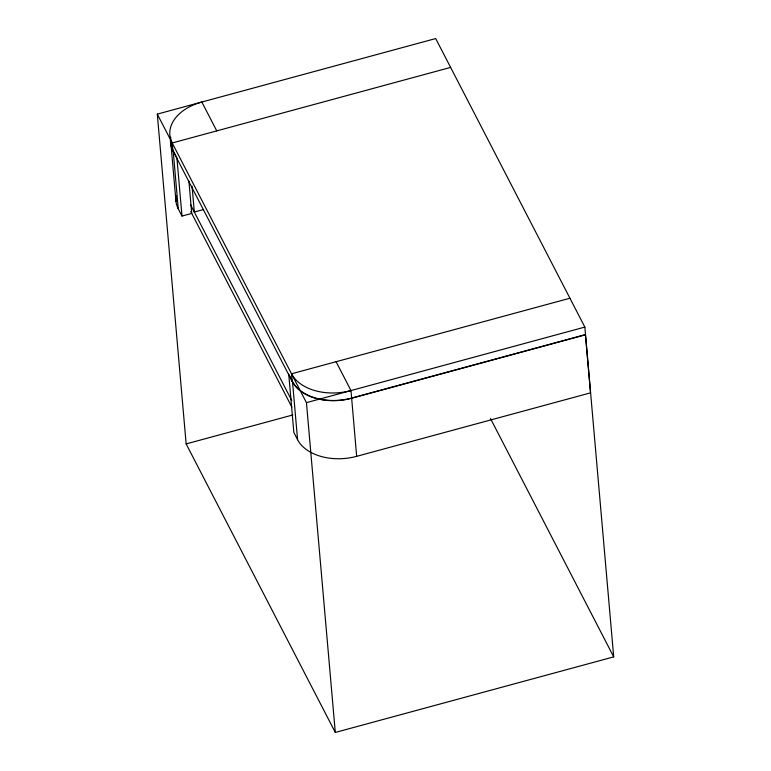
<?xml version="1.0" encoding="UTF-8"?>
<svg xmlns="http://www.w3.org/2000/svg" width="771" height="771" viewBox="0 0 771 771"><rect width="100%" height="100%" fill="white"/><g stroke="black" fill="none" stroke-linecap="round" stroke-linejoin="round"><path stroke-width="1.16" d="M157.294 114.118L435.702 38.55L584.852 327.087L613.706 656.882L335.298 732.45L186.148 443.913L157.294 114.118L306.444 402.655L335.298 732.45M585.526 334.778L351.663 398.26A47.079 31.129 -5 0 1 292.199 381.491L172.887 150.663L172.212 142.972L450.621 67.405M203.611 209.519L194.321 212.044L192.056 186.168M176.164 195.506A46.78 30.936 -5 0 0 178.255 208.854L181.985 216.073L191.728 213.422L188.895 181.031M292.199 381.491L291.525 373.8L569.933 298.232M306.444 402.655L584.852 327.087M186.148 443.913L292.874 414.952M297.577 439.682L292.479 381.414L288.749 374.205L293.847 432.473L297.577 439.682A46.78 30.936 -5 0 0 356.665 456.336L590.528 392.863L585.43 334.595L351.566 398.077A46.78 30.936 -5 0 1 292.961 382.31M490.52 418.576L613.706 656.882M216.757 130.877L201.838 102.032A47.079 31.129 -5 0 0 172.212 142.972M336.069 361.705L350.988 390.56L356.665 456.336M170.998 144.052A46.78 30.936 -5 0 0 173.157 150.596L176.887 157.804L181.985 216.073M190.649 204.932L291.727 400.486M190.765 211.553L291.852 407.117M173.157 150.596L178.255 208.854M170.892 143.3L175.961 201.347M170.786 142.115A46.78 30.936 -5 0 1 170.757 140.168M172.887 150.663A47.079 31.129 -5 0 1 170.776 137.228M350.988 390.56A47.079 31.129 -5 0 1 291.525 373.8"/></g></svg>
